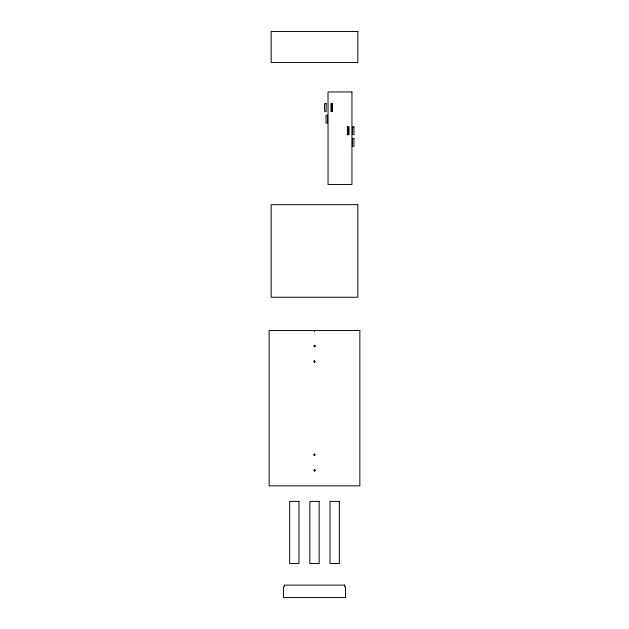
<?xml version="1.0" encoding="UTF-8"?>
<svg xmlns="http://www.w3.org/2000/svg" width="629" height="629" viewBox="0 0 629 629"><rect width="100%" height="100%" fill="white"/><g stroke="black" fill="none" stroke-linecap="round" stroke-linejoin="round"><path stroke-width="0.94" d="M314.531 471.035L314.531 469.541L313.722 470.311L314.5 471.09L315.278 470.311L314.469 469.541M314.531 455.553C313.179 453.092 316.505 454.476 314.469 455.553L313.722 454.783L314.531 454.004M314.469 362.296L315.278 361.573L314.469 360.802L313.722 361.573L314.531 362.351L314.531 360.857M314.469 346.76L315.278 346.044L314.469 345.266L313.722 346.044L314.531 346.815L314.469 345.321M347.129 126.916L349.016 126.916L349.016 134.685L347.129 134.685M314.531 346.044L315.247 346.044M314.531 470.311L315.247 470.311M347.923 126.916L347.923 134.685M347.703 126.916L347.703 134.685M332.057 103.612L332.057 111.38M314.5 330.508L314.5 331.593M357.838 31.45L271.162 31.45L271.162 62.515L357.838 62.515L357.838 31.45M351.949 91.968L328.031 91.968L328.031 184.549L351.949 184.549L351.949 91.968M326.144 103.612L324.595 103.612L324.595 111.38L326.144 111.38L326.144 103.612M332.277 103.612L330.956 103.612L330.956 111.38L332.277 111.38L332.277 103.612M327.583 115.264L326.026 115.264L326.026 123.032L327.583 123.032L327.583 115.264M353.954 126.916L352.397 126.916L352.397 134.685L353.954 134.685L353.954 126.916M353.954 138.592L352.397 138.592L352.397 146.36L353.954 146.36L353.954 138.592M357.838 204.669L271.162 204.669L271.162 297.25L357.838 297.25L357.838 204.669M359.859 330.508L269.141 330.508L269.141 485.847L359.859 485.847L359.859 330.508M298.979 501.384L289.662 501.384L289.662 563.521L298.979 563.521L298.979 501.384M319.147 501.384L309.853 501.384L309.853 563.521L319.147 563.521L319.147 501.384M339.338 501.384L330.021 501.384L330.021 563.521L339.338 563.521L339.338 501.384M344.684 585.119L284.316 585.119L284.316 586.833L283.435 586.833L283.435 597.55L345.565 597.55L345.565 586.833L344.684 586.833L344.684 585.119"/></g></svg>
